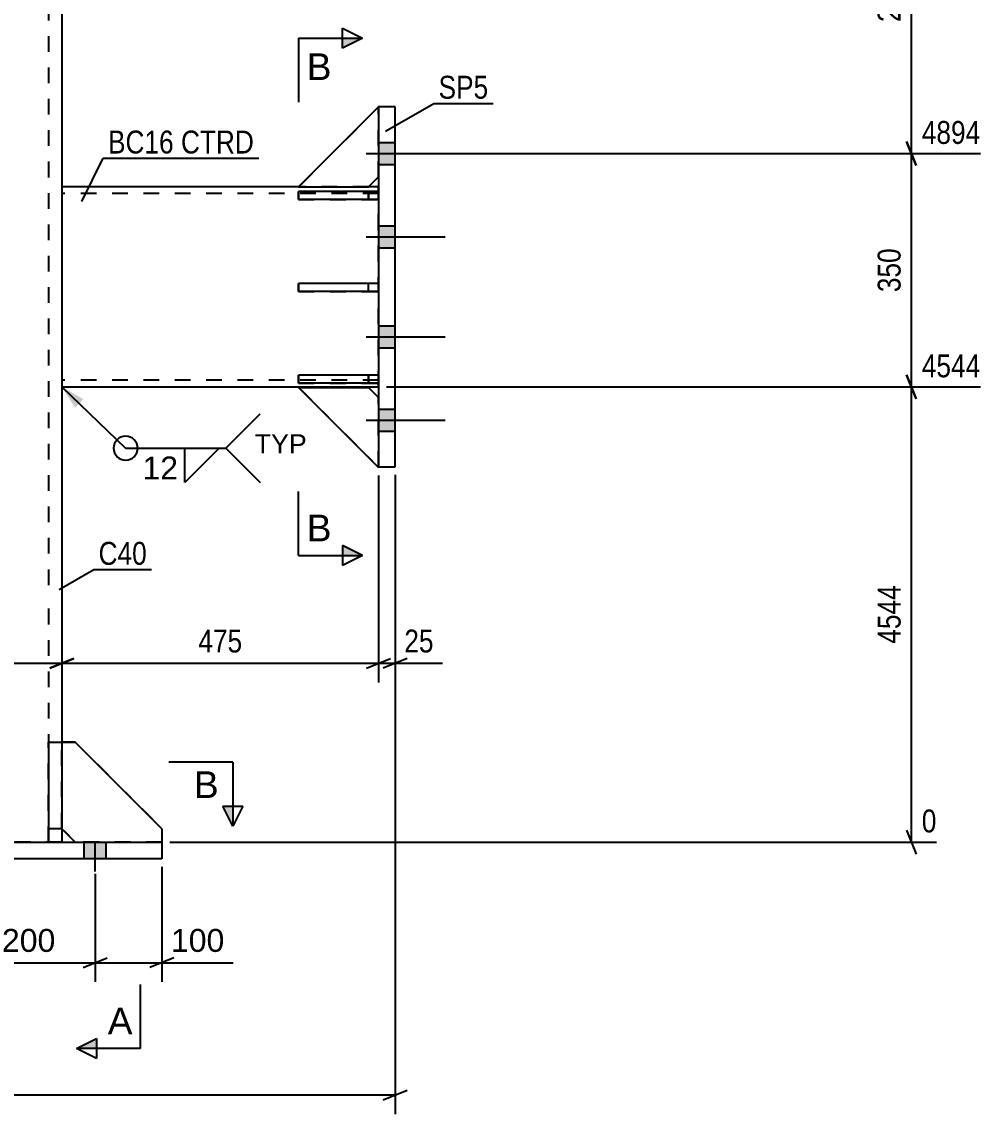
# Model space of a CAD drawing. Header units: millimetres. Extents: x -171 to 423, y -185 to 235.
# Drawn here: x 15.9 to 136.3, y -34 to 102.5 of the extents above; entities that cross this region are included whole.
import ezdxf

# ---------------------------------------------------------------- set-up
doc = ezdxf.new("R2010")
doc.units = ezdxf.units.MM
doc.linetypes.add('DXK_LINE_DOT2', pattern=[3.9198, 1.9599, -1.9599])
doc.linetypes.add('DXK_LINE_DOT3', pattern=[5.9187, 2.979, -0.9799, 0.9799, -0.9799])
doc.styles.add('Arial', font='ARIAL.TTF', dxfattribs={"height": 0.2})
doc.styles.add('Arial Narrow', font='ARIALN.TTF', dxfattribs={"height": 0.2})

# ---------------------------------------------------------------- blocks, each defined once
blk = doc.blocks.new('Part-284928297-2974 - 2965')
at = {"color": 2, "linetype": 'Continuous'}
for p, q in [((-33.25, -2.08), (-33.25, 0)), ((-33.25, 0), (33.42, 0)), ((33.42, 0), (33.42, -2.08)), ((33.42, -2.08), (-33.25, -2.08))]:
    blk.add_line(p, q, dxfattribs=at)
blk = doc.blocks.new('Part-284928297-3079 - 2965')
at = {"color": 2, "linetype": 'Continuous'}
for p, q in [((50.5, 81.89), (20.92, 81.89)), ((60.5, 81.89), (59.25, 81.89)), ((20.92, 56.89), (60.5, 56.89))]:
    blk.add_line(p, q, dxfattribs=at)
at = {"color": 7, "linetype": 'DXK_LINE_DOT2'}
for p, q in [((20.92, 81.89), (20.92, 56.89)), ((60.5, 81.06), (20.92, 81.06)), ((59.25, 81.89), (50.5, 81.89)), ((60.5, 56.89), (60.5, 81.89)), ((60.5, 57.72), (20.92, 57.72))]:
    blk.add_line(p, q, dxfattribs=at)
blk = doc.blocks.new('Part-284928297-3043 - 2965')
at = {"color": 2, "linetype": 'Continuous'}
for p, q in [((60.5, 91.89), (60.5, 81.29)), ((62.58, 91.89), (60.5, 91.89)), ((62.58, 46.89), (62.58, 91.89)), ((60.5, 80.29), (60.5, 69.83)), ((60.5, 68.83), (60.5, 58.37)), ((60.5, 57.37), (60.5, 46.89)), ((60.5, 46.89), (62.58, 46.89))]:
    blk.add_line(p, q, dxfattribs=at)
at = {"color": 7, "linetype": 'DXK_LINE_DOT2'}
for p, q in [((60.5, 81.29), (60.5, 80.29)), ((60.5, 69.83), (60.5, 68.83)), ((60.5, 58.37), (60.5, 57.37))]:
    blk.add_line(p, q, dxfattribs=at)
blk = doc.blocks.new('Part-284928297-2979 - 2965')
at = {"linetype": 'Continuous'}
blk.add_hatch(color=2, dxfattribs=at).paths.add_polyline_path([(0.08, 29.23), (-0.72, 30.63), (0.88, 30.63)])
at = {"color": 7, "linetype": 'DXK_LINE_DOT3'}
for p, q in [((0.08, 109.56), (0.08, 167.47)), ((0.08, 30.17), (0.08, 108.56)), ((0.08, -10), (0.08, 29.17))]:
    blk.add_line(p, q, dxfattribs=at)
at = {"color": 2, "linetype": 'Continuous'}
for p, q in [((-20.75, 157.47), (-20.75, 109.56)), ((-20.75, 157.47), (-20.33, 157.47)), ((19.1, 157.47), (-18.94, 157.47)), ((20.92, 157.47), (20.5, 157.47)), ((20.92, 157.47), (20.92, 109.56)), ((-20.75, 108.56), (-20.75, 30.17)), ((20.92, 108.56), (20.92, 30.17)), ((0.08, 29.23), (-0.72, 30.63)), ((-0.72, 30.63), (0.88, 30.63)), ((0.88, 30.63), (0.08, 29.23)), ((-20.75, 29.17), (-20.75, 12.5)), ((20.92, 29.17), (20.92, 12.5))]:
    blk.add_line(p, q, dxfattribs=at)
at = {"color": 7, "linetype": 'DXK_LINE_DOT2'}
for p, q in [((-18.96, 157.47), (-20.33, 157.47)), ((-18.94, 157.47), (-19.77, 157.47)), ((-19.08, 157.47), (-19.08, 109.56)), ((-18.96, 157.47), (-18.94, 157.47)), ((20.5, 157.47), (18.76, 157.47)), ((19.25, 157.47), (19.25, 109.56)), ((-19.08, 108.56), (-19.08, 30.17)), ((19.25, 108.56), (19.25, 30.17)), ((-19.08, 29.17), (-19.08, 0)), ((19.25, 29.17), (19.25, 0)), ((-20.75, 12.5), (-20.75, 0)), ((20.92, 12.5), (20.92, 0)), ((20.92, 0), (-20.75, 0))]:
    blk.add_line(p, q, dxfattribs=at)
at = {"color": 2, "linetype": 'Continuous'}
blk.add_circle((0.08, 30.13), 1, dxfattribs=at)
blk = doc.blocks.new('Bolt-284928297-2980 - 2965')
at = {"linetype": 'Continuous'}
for points in [[(60.5, 87.43), (60.5, 84.68), (62.58, 84.68), (62.58, 87.43)], [(60.5, 87.43), (60.5, 84.68), (62.58, 84.68), (62.58, 87.43)], [(60.5, 87.43), (60.5, 84.68), (62.58, 84.68), (62.58, 87.43)], [(60.5, 77.02), (60.5, 74.27), (62.58, 74.27), (62.58, 77.02)], [(60.5, 77.02), (60.5, 74.27), (62.58, 74.27), (62.58, 77.02)], [(60.5, 64.52), (60.5, 61.77), (62.58, 61.77), (62.58, 64.52)], [(60.5, 64.52), (60.5, 61.77), (62.58, 61.77), (62.58, 64.52)], [(60.5, 54.1), (60.5, 51.35), (62.58, 51.35), (62.58, 54.1)], [(60.5, 54.1), (60.5, 51.35), (62.58, 51.35), (62.58, 54.1)], [(60.5, 54.1), (60.5, 51.35), (62.58, 51.35), (62.58, 54.1)]]:
    blk.add_hatch(color=1, dxfattribs=at).paths.add_polyline_path(points)
at = {"color": 1, "linetype": 'Continuous'}
for p, q in [((60.5, 87.43), (62.58, 87.43)), ((60.5, 87.43), (62.58, 87.43)), ((60.5, 87.43), (62.58, 87.43)), ((58.92, 86.06), (68.83, 86.06)), ((58.92, 86.06), (68.83, 86.06)), ((58.92, 86.06), (68.83, 86.06)), ((60.5, 84.68), (62.58, 84.68)), ((60.5, 84.68), (62.58, 84.68)), ((60.5, 84.68), (62.58, 84.68)), ((60.5, 77.02), (62.58, 77.02)), ((60.5, 77.02), (62.58, 77.02)), ((58.92, 75.64), (68.83, 75.64)), ((58.92, 75.64), (68.83, 75.64)), ((60.5, 74.27), (62.58, 74.27)), ((60.5, 74.27), (62.58, 74.27)), ((60.5, 64.52), (62.58, 64.52)), ((60.5, 64.52), (62.58, 64.52)), ((58.92, 63.14), (68.83, 63.14)), ((58.92, 63.14), (68.83, 63.14)), ((60.5, 61.77), (62.58, 61.77)), ((60.5, 61.77), (62.58, 61.77)), ((60.5, 54.1), (62.58, 54.1)), ((60.5, 54.1), (62.58, 54.1)), ((60.5, 54.1), (62.58, 54.1)), ((58.92, 52.72), (68.83, 52.72)), ((58.92, 52.72), (68.83, 52.72)), ((58.92, 52.72), (68.83, 52.72)), ((60.5, 51.35), (62.58, 51.35)), ((60.5, 51.35), (62.58, 51.35)), ((60.5, 51.35), (62.58, 51.35))]:
    blk.add_line(p, q, dxfattribs=at)
blk = doc.blocks.new('Part-284928297-3134 - 2965')
at = {"color": 2, "linetype": 'Continuous'}
for p, q in [((60.5, 58.37), (50.5, 58.37)), ((50.5, 57.37), (50.5, 58.37)), ((60.5, 57.37), (50.5, 57.37)), ((60.5, 58.37), (60.5, 57.37))]:
    blk.add_line(p, q, dxfattribs=at)
at = {"color": 7, "linetype": 'DXK_LINE_DOT2'}
blk.add_line((59.25, 57.37), (59.25, 58.37), dxfattribs=at)
blk = doc.blocks.new('Bolt-284928297-2986 - 2965')
at = {"linetype": 'Continuous'}
for points in [[(-23.54, 0), (-26.29, 0), (-26.29, -2.08), (-23.54, -2.08)], [(-23.54, 0), (-26.29, 0), (-26.29, -2.08), (-23.54, -2.08)], [(-23.54, 0), (-26.29, 0), (-26.29, -2.08), (-23.54, -2.08)], [(-23.54, 0), (-26.29, 0), (-26.29, -2.08), (-23.54, -2.08)], [(-6.87, 0), (-9.62, 0), (-9.62, -2.08), (-6.87, -2.08)], [(-6.87, 0), (-9.62, 0), (-9.62, -2.08), (-6.87, -2.08)], [(9.79, 0), (7.04, 0), (7.04, -2.08), (9.79, -2.08)], [(9.79, 0), (7.04, 0), (7.04, -2.08), (9.79, -2.08)], [(26.46, 0), (23.71, 0), (23.71, -2.08), (26.46, -2.08)], [(26.46, 0), (23.71, 0), (23.71, -2.08), (26.46, -2.08)], [(26.46, 0), (23.71, 0), (23.71, -2.08), (26.46, -2.08)], [(26.46, 0), (23.71, 0), (23.71, -2.08), (26.46, -2.08)]]:
    blk.add_hatch(color=1, dxfattribs=at).paths.add_polyline_path(points)
at = {"color": 1, "linetype": 'Continuous'}
for p, q in [((-26.29, -2.08), (-26.29, 0)), ((-26.29, -2.08), (-26.29, 0)), ((-26.29, -2.08), (-26.29, 0)), ((-26.29, -2.08), (-26.29, 0)), ((-24.92, -3.67), (-24.92, 0)), ((-24.92, -3.67), (-24.92, 0)), ((-24.92, -3.67), (-24.92, 0)), ((-24.92, -3.67), (-24.92, 0)), ((-23.54, -2.08), (-23.54, 0)), ((-23.54, -2.08), (-23.54, 0)), ((-23.54, -2.08), (-23.54, 0)), ((-23.54, -2.08), (-23.54, 0)), ((-9.62, -2.08), (-9.62, 0)), ((-9.62, -2.08), (-9.62, 0)), ((-8.25, -3.67), (-8.25, 0)), ((-8.25, -3.67), (-8.25, 0)), ((-6.87, -2.08), (-6.87, 0)), ((-6.87, -2.08), (-6.87, 0)), ((7.04, -2.08), (7.04, 0)), ((7.04, -2.08), (7.04, 0)), ((8.42, -3.67), (8.42, 0)), ((8.42, -3.67), (8.42, 0)), ((9.79, -2.08), (9.79, 0)), ((9.79, -2.08), (9.79, 0)), ((23.71, -2.08), (23.71, 0)), ((23.71, -2.08), (23.71, 0)), ((23.71, -2.08), (23.71, 0)), ((23.71, -2.08), (23.71, 0)), ((25.08, -3.67), (25.08, 0)), ((25.08, -3.67), (25.08, 0)), ((25.08, -3.67), (25.08, 0)), ((25.08, -3.67), (25.08, 0)), ((26.46, -2.08), (26.46, 0)), ((26.46, -2.08), (26.46, 0)), ((26.46, -2.08), (26.46, 0)), ((26.46, -2.08), (26.46, 0))]:
    blk.add_line(p, q, dxfattribs=at)
blk = doc.blocks.new('Part-284928297-3000 - 2965')
at = {"color": 2, "linetype": 'Continuous'}
for p, q in [((22.58, 12.5), (20.92, 12.5)), ((33.42, 1.67), (22.58, 12.5)), ((22.58, 0), (20.92, 1.67)), ((33.42, 1.67), (33.42, 0))]:
    blk.add_line(p, q, dxfattribs=at)
at = {"color": 7, "linetype": 'DXK_LINE_DOT2'}
for p, q in [((20.92, 1.67), (20.92, 12.5)), ((33.42, 0), (22.58, 0))]:
    blk.add_line(p, q, dxfattribs=at)
blk = doc.blocks.new('Part-284928297-3001 - 2965')
at = {"color": 2, "linetype": 'Continuous'}
for p, q in [((19.25, 12.5), (19.25, 0)), ((19.25, 12.5), (20.92, 12.5)), ((20.92, 12.5), (20.92, 0)), ((20.92, 1.67), (19.25, 1.67)), ((19.25, 0), (20.92, 0))]:
    blk.add_line(p, q, dxfattribs=at)
blk = doc.blocks.new('Part-284928297-3014 - 2965')
at = {"color": 2, "linetype": 'Continuous'}
for p, q in [((60.5, 91.89), (50.5, 81.89)), ((59.25, 81.89), (60.5, 83.14)), ((50.5, 81.89), (59.25, 81.89))]:
    blk.add_line(p, q, dxfattribs=at)
at = {"color": 7, "linetype": 'DXK_LINE_DOT2'}
blk.add_line((60.5, 83.14), (60.5, 91.89), dxfattribs=at)
blk = doc.blocks.new('Part-284928297-3102 - 2965')
at = {"color": 7, "linetype": 'DXK_LINE_DOT2'}
for p, q in [((19.25, 0), (19.25, 12.5)), ((19.25, 12.5), (20.92, 12.5)), ((20.92, 12.5), (20.92, 0)), ((20.92, 1.67), (19.25, 1.67)), ((20.92, 0), (19.25, 0))]:
    blk.add_line(p, q, dxfattribs=at)
blk = doc.blocks.new('Part-284928297-3015 - 2965')
at = {"color": 7, "linetype": 'DXK_LINE_DOT2'}
for p, q in [((60.5, 91.89), (50.5, 81.89)), ((60.5, 83.14), (60.5, 91.89)), ((59.25, 81.89), (60.5, 83.14)), ((50.5, 81.89), (59.25, 81.89))]:
    blk.add_line(p, q, dxfattribs=at)
blk = doc.blocks.new('Part-284928297-3016 - 2965')
at = {"color": 2, "linetype": 'Continuous'}
for p, q in [((50.5, 56.83), (59.25, 56.83)), ((50.5, 56.83), (60.5, 46.83)), ((59.25, 56.83), (60.5, 55.58)), ((60.5, 46.83), (60.5, 46.89))]:
    blk.add_line(p, q, dxfattribs=at)
at = {"color": 7, "linetype": 'DXK_LINE_DOT2'}
blk.add_line((60.5, 46.89), (60.5, 55.58), dxfattribs=at)
blk = doc.blocks.new('Part-284928297-3017 - 2965')
at = {"color": 7, "linetype": 'DXK_LINE_DOT2'}
for p, q in [((50.5, 56.83), (59.25, 56.83)), ((60.5, 46.83), (50.5, 56.83)), ((59.25, 56.83), (60.5, 55.58)), ((60.5, 55.58), (60.5, 46.83))]:
    blk.add_line(p, q, dxfattribs=at)
blk = doc.blocks.new('Part-284928297-3018 - 2965')
at = {"color": 7, "linetype": 'DXK_LINE_DOT2'}
for p, q in [((60.5, 81.29), (50.5, 81.29)), ((50.5, 81.29), (50.5, 80.29)), ((59.25, 81.29), (59.25, 80.29)), ((60.5, 80.29), (60.5, 81.29)), ((50.5, 80.29), (60.5, 80.29))]:
    blk.add_line(p, q, dxfattribs=at)
blk = doc.blocks.new('Part-284928297-3020 - 2965')
at = {"color": 7, "linetype": 'DXK_LINE_DOT2'}
for p, q in [((60.5, 69.83), (50.5, 69.83)), ((50.5, 69.83), (50.5, 68.83)), ((59.25, 68.83), (59.25, 69.83)), ((60.5, 68.83), (60.5, 69.83)), ((50.5, 68.83), (60.5, 68.83))]:
    blk.add_line(p, q, dxfattribs=at)
blk = doc.blocks.new('Part-284928297-3021 - 2965')
at = {"color": 2, "linetype": 'Continuous'}
for p, q in [((60.5, 81.29), (50.5, 81.29)), ((50.5, 80.29), (50.5, 81.29)), ((60.5, 81.29), (60.5, 80.29)), ((60.5, 80.29), (50.5, 80.29))]:
    blk.add_line(p, q, dxfattribs=at)
at = {"color": 7, "linetype": 'DXK_LINE_DOT2'}
blk.add_line((59.25, 80.29), (59.25, 81.29), dxfattribs=at)
blk = doc.blocks.new('Part-284928297-3023 - 2965')
at = {"color": 2, "linetype": 'Continuous'}
for p, q in [((60.5, 69.83), (50.5, 69.83)), ((50.5, 68.83), (50.5, 69.83)), ((60.5, 69.83), (60.5, 68.83)), ((60.5, 68.83), (50.5, 68.83))]:
    blk.add_line(p, q, dxfattribs=at)
at = {"color": 7, "linetype": 'DXK_LINE_DOT2'}
blk.add_line((59.25, 68.83), (59.25, 69.83), dxfattribs=at)
blk = doc.blocks.new('Part-284928297-3101 - 2965')
at = {"color": 7, "linetype": 'DXK_LINE_DOT2'}
for p, q in [((20.92, 1.67), (20.92, 12.5)), ((20.92, 12.5), (22.58, 12.5)), ((22.58, 12.5), (33.42, 1.67)), ((22.58, 0), (20.92, 1.67)), ((33.42, 1.67), (33.42, 0)), ((33.42, 0), (22.58, 0))]:
    blk.add_line(p, q, dxfattribs=at)
blk = doc.blocks.new('Part-284928297-3135 - 2965')
at = {"color": 7, "linetype": 'DXK_LINE_DOT2'}
for p, q in [((60.5, 58.37), (50.5, 58.37)), ((50.5, 58.37), (50.5, 57.37)), ((50.5, 57.37), (60.5, 57.37)), ((59.25, 58.37), (59.25, 57.37)), ((60.5, 57.37), (60.5, 58.37))]:
    blk.add_line(p, q, dxfattribs=at)
blk = doc.blocks.new('StraightDimension-284928297-7662 - 2965')
at = {"color": 7, "linetype": 'Continuous'}
for p, q in [((127.68, 124.73), (126.48, 127.73)), ((113.58, 126.23), (135.7, 126.23)), ((127.08, 86.06), (127.08, 126.23)), ((126.48, 87.56), (127.68, 84.56)), ((66.91, 86.06), (135.7, 86.06))]:
    blk.add_line(p, q, dxfattribs=at)
at = {"color": 0}
blk.add_wipeout([(126.33, 110.4), (122.13, 110.4), (122.13, 101.89), (126.33, 101.89)], dxfattribs=at)
at = {"color": 3, "style": 'Arial Narrow'}
blk.add_text('2840', height=2.863, rotation=90.0002, dxfattribs=at).set_placement((125.73, 102.49))
at = {"color": 0, "linetype": 'Continuous'}
blk.add_wipeout([(136.3, 126.83), (136.3, 131.03), (127.78, 131.03), (127.78, 126.83)], dxfattribs=at)
at = {"color": 3, "linetype": 'Continuous', "style": 'Arial Narrow'}
blk.add_text('7734', height=2.863, dxfattribs=at).set_placement((128.38, 127.43))
blk = doc.blocks.new('StraightDimension-284928297-3241 - 2965')
at = {"color": 7, "linetype": 'Continuous'}
for p, q in [((0.08, 59.86), (0.08, 19.94)), ((20.92, 55.89), (20.92, 19.94)), ((1.58, 22.94), (-1.42, 21.74)), ((0.08, 22.34), (20.92, 22.34)), ((19.42, 21.74), (22.42, 22.94))]:
    blk.add_line(p, q, dxfattribs=at)
at = {"color": 0}
blk.add_wipeout([(13.84, 23.09), (13.84, 27.29), (7.16, 27.29), (7.16, 23.09)], dxfattribs=at)
at = {"color": 3, "style": 'Arial Narrow'}
blk.add_text('250', height=2.863, dxfattribs=at).set_placement((7.76, 23.69))
blk = doc.blocks.new('StraightDimension-284928297-3251 - 2965')
at = {"color": 7, "linetype": 'Continuous'}
for p, q in [((20.92, 55.89), (20.92, 19.94)), ((60.5, 45.83), (60.5, 19.94)), ((22.42, 22.94), (19.42, 21.74)), ((20.92, 22.34), (60.5, 22.34)), ((59, 21.74), (62, 22.94))]:
    blk.add_line(p, q, dxfattribs=at)
at = {"color": 0}
blk.add_wipeout([(44.05, 23.09), (44.05, 27.29), (37.37, 27.29), (37.37, 23.09)], dxfattribs=at)
at = {"color": 3, "style": 'Arial Narrow'}
blk.add_text('475', height=2.863, dxfattribs=at).set_placement((37.97, 23.69))
blk = doc.blocks.new('StraightDimension-284928297-3264 - 2965')
at = {"color": 7, "linetype": 'Continuous'}
for p, q in [((60.5, 45.83), (60.5, 19.94)), ((62.58, 45.89), (62.58, 19.94)), ((59, 21.74), (62, 22.94)), ((60.5, 22.34), (62.58, 22.34)), ((64.08, 22.94), (61.08, 21.74)), ((62.58, 22.34), (68.49, 22.34)), ((62.58, 22.34), (68.49, 22.34))]:
    blk.add_line(p, q, dxfattribs=at)
at = {"color": 0}
blk.add_wipeout([(67.97, 23.09), (67.97, 27.29), (63.11, 27.29), (63.11, 23.09)], dxfattribs=at)
at = {"color": 3, "style": 'Arial Narrow'}
blk.add_text('25', height=2.863, dxfattribs=at).set_placement((63.71, 23.69))
blk = doc.blocks.new('StraightDimension-284928297-3327 - 2965')
at = {"color": 7, "linetype": 'Continuous'}
for p, q in [((62.58, 45.89), (62.58, -34.01)), ((61.08, -32.21), (64.08, -31.01)), ((-62.42, -31.61), (62.58, -31.61))]:
    blk.add_line(p, q, dxfattribs=at)
blk = doc.blocks.new('StraightDimension-284928297-7253 - 2965')
at = {"color": 7, "linetype": 'Continuous'}
for p, q in [((25.08, -3.97), (25.08, -17.48)), ((33.42, -3.08), (33.42, -17.48)), ((23.58, -15.68), (26.58, -14.48)), ((34.92, -14.48), (31.92, -15.68)), ((25.08, -15.08), (33.42, -15.08)), ((33.42, -15.08), (42.34, -15.08)), ((33.42, -15.08), (42.34, -15.08))]:
    blk.add_line(p, q, dxfattribs=at)
at = {"color": 0}
blk.add_wipeout([(41.81, -14.33), (41.81, -10.13), (33.94, -10.13), (33.94, -14.33)], dxfattribs=at)
at = {"color": 3, "style": 'Arial'}
blk.add_text('100', height=2.865, dxfattribs=at).set_placement((34.54, -13.73))
blk = doc.blocks.new('StraightDimension-284928297-7254 - 2965')
at = {"color": 7, "linetype": 'Continuous'}
for p, q in [((8.42, -3.97), (8.42, -17.48)), ((25.08, -3.97), (25.08, -17.48)), ((9.92, -14.48), (6.92, -15.68)), ((23.58, -15.68), (26.58, -14.48)), ((8.42, -15.08), (25.08, -15.08))]:
    blk.add_line(p, q, dxfattribs=at)
at = {"color": 0}
blk.add_wipeout([(20.69, -14.33), (20.69, -10.13), (12.82, -10.13), (12.82, -14.33)], dxfattribs=at)
at = {"color": 3, "style": 'Arial'}
blk.add_text('200', height=2.865, dxfattribs=at).set_placement((13.42, -13.73))
blk = doc.blocks.new('StraightDimension-284928297-7663 - 2965')
at = {"color": 7, "linetype": 'Continuous'}
for p, q in [((127.68, 84.56), (126.48, 87.56)), ((66.91, 86.06), (135.7, 86.06)), ((127.08, 56.89), (127.08, 86.06)), ((126.48, 58.39), (127.68, 55.39)), ((61.5, 56.89), (135.7, 56.89))]:
    blk.add_line(p, q, dxfattribs=at)
at = {"color": 0}
blk.add_wipeout([(126.33, 74.82), (122.13, 74.82), (122.13, 68.13), (126.33, 68.13)], dxfattribs=at)
at = {"color": 3, "style": 'Arial Narrow'}
blk.add_text('350', height=2.863, rotation=90.0002, dxfattribs=at).set_placement((125.73, 68.73))
at = {"color": 0, "linetype": 'Continuous'}
blk.add_wipeout([(136.3, 86.66), (136.3, 90.86), (127.78, 90.86), (127.78, 86.66)], dxfattribs=at)
at = {"color": 3, "linetype": 'Continuous', "style": 'Arial Narrow'}
blk.add_text('4894', height=2.863, dxfattribs=at).set_placement((128.38, 87.26))
blk = doc.blocks.new('StraightDimension-284928297-7664 - 2965')
at = {"color": 7, "linetype": 'Continuous'}
for p, q in [((127.68, 55.39), (126.48, 58.39)), ((61.5, 56.89), (135.7, 56.89)), ((127.08, 0), (127.08, 56.89)), ((126.48, 1.5), (127.68, -1.5)), ((34.42, 0), (130.21, 0))]:
    blk.add_line(p, q, dxfattribs=at)
at = {"color": 0}
blk.add_wipeout([(126.33, 32.7), (122.13, 32.7), (122.13, 24.19), (126.33, 24.19)], dxfattribs=at)
at = {"color": 3, "style": 'Arial Narrow'}
blk.add_text('4544', height=2.863, rotation=90.0002, dxfattribs=at).set_placement((125.73, 24.79))
at = {"color": 0, "linetype": 'Continuous'}
for points in [[(136.3, 57.49), (136.3, 61.69), (127.78, 61.69), (127.78, 57.49)], [(130.81, 0.6), (130.81, 4.8), (127.78, 4.8), (127.78, 0.6)]]:
    blk.add_wipeout(points, dxfattribs=at)
at = {"color": 3, "linetype": 'Continuous', "style": 'Arial Narrow'}
for s, height, p in [('4544', 2.863, (128.38, 58.09)), ('0', 2.86, (128.38, 1.2))]:
    blk.add_text(s, height=height, dxfattribs=at).set_placement(p)
blk = doc.blocks.new('Mark-284928297-3039 - 2965')
at = {"color": 0}
blk.add_wipeout([(74.21, 92.91), (74.21, 95.91), (67.99, 95.91), (67.99, 92.91)], dxfattribs=at)
blk.add_wipeout([(74.21, 92.91), (74.21, 95.91), (67.99, 95.91), (67.99, 92.91)], dxfattribs=at)
at = {"color": 30, "linetype": 'Continuous'}
for p, q in [((61.37, 88.86), (67.39, 92.31)), ((67.39, 92.31), (74.81, 92.31))]:
    blk.add_line(p, q, dxfattribs=at)
at = {"color": 3, "style": 'Arial Narrow'}
blk.add_text('SP5', height=2.863, dxfattribs=at).set_placement((67.99, 92.91))
blk = doc.blocks.new('Mark-284928297-2975 - 2965')
at = {"color": 0}
blk.add_wipeout([(31.53, 34.65), (31.53, 37.65), (25.5, 37.65), (25.5, 34.65)], dxfattribs=at)
blk.add_wipeout([(31.53, 34.65), (31.53, 37.65), (25.5, 37.65), (25.5, 34.65)], dxfattribs=at)
at = {"color": 30, "linetype": 'Continuous'}
for p, q in [((20.57, 31.55), (24.9, 34.05)), ((24.9, 34.05), (32.13, 34.05))]:
    blk.add_line(p, q, dxfattribs=at)
at = {"color": 3, "style": 'Arial Narrow'}
blk.add_text('C40', height=2.863, dxfattribs=at).set_placement((25.5, 34.65))
blk = doc.blocks.new('Mark-284928297-3075 - 2965')
at = {"color": 0}
for points in [[(34.9, 86.06), (34.9, 89.06), (26.68, 89.06), (26.68, 86.06)], [(44.92, 86.06), (44.92, 89.06), (35.8, 89.06), (35.8, 86.06)]]:
    blk.add_wipeout(points, dxfattribs=at)
for points in [[(34.9, 86.06), (34.9, 89.06), (26.68, 89.06), (26.68, 86.06)], [(44.92, 86.06), (44.92, 89.06), (35.8, 89.06), (35.8, 86.06)]]:
    blk.add_wipeout(points, dxfattribs=at)
at = {"color": 30, "linetype": 'Continuous'}
for p, q in [((23.39, 80.07), (26.08, 85.46)), ((26.08, 85.46), (45.52, 85.46))]:
    blk.add_line(p, q, dxfattribs=at)
at = {"color": 3, "style": 'Arial Narrow'}
for s, p in [('BC16', (26.68, 86.06)), ('CTRD', (35.8, 86.06))]:
    blk.add_text(s, height=2.863, dxfattribs=at).set_placement(p)
blk = doc.blocks.new('SectionMark-284928297-3535 - 2965')
at = {"linetype": 'Continuous'}
for points in [[(56, 99.24), (56, 100.49), (58.5, 100.49)], [(56, 35.83), (56, 37.08), (58.5, 35.83)]]:
    blk.add_hatch(color=6, dxfattribs=at).paths.add_polyline_path(points)
at = {"color": 6, "linetype": 'Continuous'}
for p, q in [((56, 99.24), (56, 101.74)), ((56, 101.74), (58.5, 100.49)), ((50.5, 100.49), (50.5, 92.49)), ((50.5, 100.49), (58.5, 100.49)), ((58.5, 100.49), (56, 99.24)), ((50.5, 35.83), (50.5, 43.83)), ((58.5, 35.83), (56, 37.08)), ((56, 37.08), (56, 34.58)), ((50.5, 35.83), (58.5, 35.83)), ((58.5, 35.83), (56, 34.58))]:
    blk.add_line(p, q, dxfattribs=at)
at = {"color": 0, "linetype": 'Continuous'}
for points in [[(54.61, 95.24), (54.61, 98.74), (51.5, 98.74), (51.5, 95.24)], [(54.61, 37.58), (54.61, 41.08), (51.5, 41.08), (51.5, 37.58)]]:
    blk.add_wipeout(points, dxfattribs=at)
at = {"color": 3, "linetype": 'Continuous', "style": 'Arial'}
for p in [(51.5, 95.24), (51.5, 37.58)]:
    blk.add_text('B', height=3.34, dxfattribs=at).set_placement(p)
blk = doc.blocks.new('SectionMark-284928297-3539 - 2965')
at = {"linetype": 'Continuous'}
for points in [[(-53.71, 4.5), (-52.46, 4.5), (-53.71, 2)], [(41.01, 4.5), (42.26, 4.5), (42.26, 2)]]:
    blk.add_hatch(color=6, dxfattribs=at).paths.add_polyline_path(points)
at = {"color": 6, "linetype": 'Continuous'}
for p, q in [((-53.71, 10), (-45.71, 10)), ((-53.71, 10), (-53.71, 2)), ((42.26, 10), (34.26, 10)), ((42.26, 10), (42.26, 2)), ((-53.71, 2), (-54.96, 4.5)), ((-52.46, 4.5), (-54.96, 4.5)), ((-53.71, 2), (-52.46, 4.5)), ((41.01, 4.5), (43.51, 4.5)), ((42.26, 2), (41.01, 4.5)), ((43.51, 4.5), (42.26, 2))]:
    blk.add_line(p, q, dxfattribs=at)
at = {"color": 0, "linetype": 'Continuous'}
for points in [[(-48.85, 5.5), (-48.85, 9), (-51.96, 9), (-51.96, 5.5)], [(40.51, 5.5), (40.51, 9), (37.4, 9), (37.4, 5.5)]]:
    blk.add_wipeout(points, dxfattribs=at)
at = {"color": 3, "linetype": 'Continuous', "style": 'Arial'}
for p in [(-51.96, 5.5), (37.4, 5.5)]:
    blk.add_text('B', height=3.34, dxfattribs=at).set_placement(p)
blk = doc.blocks.new('SectionMark-284928297-3533 - 2965')
at = {"linetype": 'Continuous'}
for points in [[(25.38, 191.92), (25.38, 190.67), (22.88, 191.92)], [(25.25, -24.55), (25.25, -25.8), (22.75, -25.8)]]:
    blk.add_hatch(color=6, dxfattribs=at).paths.add_polyline_path(points)
at = {"color": 6, "linetype": 'Continuous'}
for p, q in [((22.88, 191.92), (25.38, 193.17)), ((25.38, 190.67), (25.38, 193.17)), ((30.88, 191.92), (22.88, 191.92)), ((22.88, 191.92), (25.38, 190.67)), ((30.88, 191.92), (30.88, 183.92)), ((30.75, -25.8), (30.75, -17.8)), ((22.75, -25.8), (25.25, -24.55)), ((25.25, -24.55), (25.25, -27.05)), ((30.75, -25.8), (22.75, -25.8)), ((25.25, -27.05), (22.75, -25.8))]:
    blk.add_line(p, q, dxfattribs=at)
at = {"color": 0, "linetype": 'Continuous'}
for points in [[(29.88, 186.67), (29.88, 190.17), (26.77, 190.17), (26.77, 186.67)], [(29.75, -24.05), (29.75, -20.55), (26.64, -20.55), (26.64, -24.05)]]:
    blk.add_wipeout(points, dxfattribs=at)
at = {"color": 3, "linetype": 'Continuous', "style": 'Arial'}
for p in [(26.77, 186.67), (26.64, -24.05)]:
    blk.add_text('A', height=3.34, rotation=-0.0115, dxfattribs=at).set_placement(p)
blk = doc.blocks.new('WeldMark-284928297-3563 - 2965')
at = {"linetype": 'Continuous'}
blk.add_hatch(color=30, dxfattribs=at).paths.add_polyline_path([(22.56, 54.27), (20.92, 56.89), (23.6, 55.35)])
at = {"color": 30, "linetype": 'Continuous'}
for p, q in [((20.92, 56.89), (28.88, 49.22)), ((28.88, 49.22), (41.42, 49.22))]:
    blk.add_line(p, q, dxfattribs=at)
at = {"color": 3, "linetype": 'Continuous'}
for p, q in [((41.42, 49.22), (45.71, 53.51)), ((36.28, 49.22), (40.57, 49.22)), ((41.42, 49.22), (45.71, 44.94))]:
    blk.add_line(p, q, dxfattribs=at)
blk.add_arc((28.88, 49.22), 1.5, 90, 270, dxfattribs=at)
at = {"color": 0}
blk.add_wipeout([(35.62, 45.12), (35.62, 48.52), (30.78, 48.52), (30.78, 45.12)], dxfattribs=at)
at = {"color": 3, "linetype": 'Continuous'}
for p, q in [((40.57, 49.22), (36.28, 44.94)), ((36.28, 44.94), (36.28, 49.22))]:
    blk.add_line(p, q, dxfattribs=at)
blk.add_arc((28.88, 49.22), 1.5, 270, 90, dxfattribs=at)
at = {"color": 3, "style": 'Arial'}
blk.add_text('12', height=2.865, dxfattribs=at).set_placement((30.98, 45.32))
at = {"color": 0, "linetype": 'Continuous'}
blk.add_wipeout([(51.5, 48.57), (51.5, 51.07), (45.02, 51.07), (45.02, 48.57)], dxfattribs=at)
blk.add_wipeout([(51.5, 48.57), (51.5, 51.07), (45.02, 51.07), (45.02, 48.57)], dxfattribs=at)
at = {"color": 3, "linetype": 'Continuous', "style": 'Arial'}
blk.add_text('TYP', height=2.388, dxfattribs=at).set_placement((45.02, 48.57))

msp = doc.modelspace()

# ---------------------------------------------------------------- block references
for name in ['Part-284928297-2979 - 2965', 'Part-284928297-3014 - 2965', 'Part-284928297-3015 - 2965', 'Part-284928297-3043 - 2965', 'Bolt-284928297-2980 - 2965', 'Part-284928297-3079 - 2965', 'Part-284928297-3018 - 2965', 'Part-284928297-3021 - 2965', 'Part-284928297-3020 - 2965', 'Part-284928297-3023 - 2965', 'Part-284928297-3134 - 2965', 'Part-284928297-3135 - 2965', 'Part-284928297-3016 - 2965', 'Part-284928297-3017 - 2965', 'Part-284928297-3001 - 2965', 'Part-284928297-3102 - 2965', 'Part-284928297-3000 - 2965', 'Part-284928297-3101 - 2965', 'Part-284928297-2974 - 2965', 'Bolt-284928297-2986 - 2965']:
    msp.add_blockref(name, (0, 0))

# ---------------------------------------------------------------- next in the draw order: block references
for name in ['StraightDimension-284928297-7662 - 2965', 'Mark-284928297-3075 - 2965', 'StraightDimension-284928297-3241 - 2965']:
    msp.add_blockref(name, (0, 0))

# ---------------------------------------------------------------- next in the draw order: block references
msp.add_blockref('StraightDimension-284928297-3251 - 2965', (0, 0))

# ---------------------------------------------------------------- next in the draw order: block references
for name in ['StraightDimension-284928297-7663 - 2965', 'StraightDimension-284928297-3264 - 2965']:
    msp.add_blockref(name, (0, 0))

# ---------------------------------------------------------------- next in the draw order: block references
for name in ['Mark-284928297-3039 - 2965', 'StraightDimension-284928297-3327 - 2965']:
    msp.add_blockref(name, (0, 0))

# ---------------------------------------------------------------- next in the draw order: block references
for name in ['StraightDimension-284928297-7664 - 2965', 'Mark-284928297-2975 - 2965', 'StraightDimension-284928297-7253 - 2965']:
    msp.add_blockref(name, (0, 0))

# ---------------------------------------------------------------- next in the draw order: block references
for name in ['SectionMark-284928297-3535 - 2965', 'SectionMark-284928297-3539 - 2965', 'StraightDimension-284928297-7254 - 2965']:
    msp.add_blockref(name, (0, 0))

# ---------------------------------------------------------------- next in the draw order: block references
msp.add_blockref('SectionMark-284928297-3533 - 2965', (0, 0))

# ---------------------------------------------------------------- next in the draw order: block references
msp.add_blockref('WeldMark-284928297-3563 - 2965', (0, 0))

doc.saveas('drawing.dxf')
